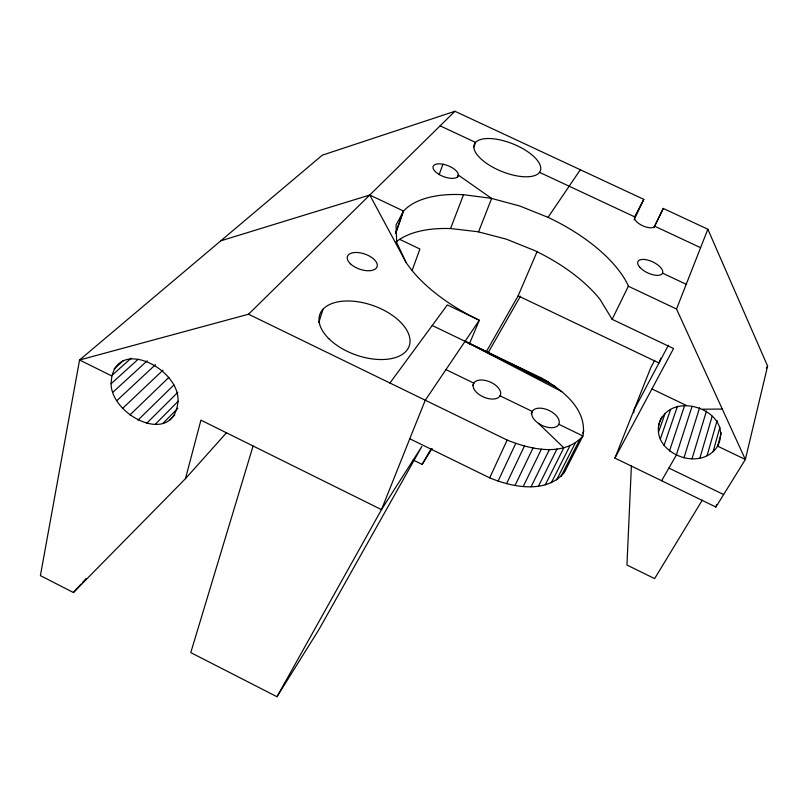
<?xml version="1.0" encoding="UTF-8"?>
<svg xmlns="http://www.w3.org/2000/svg" width="808" height="808" viewBox="0 0 808 808"><rect width="100%" height="100%" fill="white"/><g stroke="black" fill="none" stroke-linecap="round" stroke-linejoin="round"><path stroke-width="1.21" d="M658.692 425.392C668.428 387.436 735.512 410.05 717.615 446.147C699.395 475.043 644.34 450.046 661.661 417.1M631.401 465.61L626.947 565.024L654.621 578.619L702.324 500.101M633.775 412.747L633.886 410.232L668.398 345.258M111.09 383.75C112.979 335.158 178.942 367.145 178.053 400.556C174.639 447.511 111.252 416.08 111.09 383.75L138.067 359.358M432.219 325.513L540.815 377.73C561.701 389.092 587.719 409.161 582.911 435.987L564.307 472.539C545.976 494.082 512.676 487.335 489.688 477.861L409.777 438.774L425.261 400.263L479.306 320.251A127.018 61.145 22.8 0 1 406.05 262.388L369.771 195.021L220.796 240.824M564.307 472.539L564.711 470.468M653.854 227.704L663.257 208.434L707.848 229.23L767.6 366.064L745.36 459.479L715.908 507.03L614.918 458.096L650.672 367.903L654.692 360.277M715.908 507.03L716.534 504.606M634.078 219.837L643.804 199.364L454.934 111.272L322.291 155.176L79.568 359.994L40.4 575.619L73.427 592.527L185.466 478.669L200.929 420.14L381.487 509.636L421.847 446.481L318.857 629.695L276.972 696.728L190.769 652.591L253.086 445.996M721.281 432.866L717.615 446.147L745.36 459.479L676.518 309.01L628.351 286.244L627.978 284.992A126.513 60.863 22.8 0 0 548.026 217.352L519.756 206L491.082 198.293L463.55 194.698A126.513 60.863 22.8 0 0 403.626 210.949L396.031 225.048L396.718 242.562L406.05 262.388M713.141 451.571L719.908 427.351M707.071 455.672L717.13 420.473M699.849 458.166L712.161 416.251M691.961 458.934L706.455 411.09M683.922 457.914L699.597 407.828M318.806 322.473L323.008 309.272M692.012 406.495L676.266 455.197L661.621 480.73M669.489 450.955L684.649 405.464M664.035 445.471L677.478 406.192M395.466 233.431L396.263 231.108M395.769 233.421L403.505 211.04L369.771 195.021M395.506 233.391L402.849 212.191M660.267 439.098L670.61 409.525M658.439 432.26L665.115 413.444M439.178 174.639L442.895 164.256M412.201 270.256L419.897 248.995L399.667 239.35M457.439 177.356L458.288 175.053L491.628 198.435L478.538 231.886M473.821 147.157L475.579 142.43L440.128 125.836M395.718 242.238A123.099 62.155 22.8 0 1 450.541 228.583L463.55 194.698M660.803 358.318L658.985 362.984L518.13 295.829L486.345 351.662M676.518 309.01L707.848 229.23M409.777 438.774L381.487 509.636L276.972 696.728M469.337 344.016L479.306 320.251L447.359 304.919L389.9 383.043M472.902 385.416L474.215 382.487A14.655 8.211 23.5 0 1 490.608 382.194A14.655 8.211 23.5 0 1 500.606 394.526L499.677 396.455A14.655 8.211 23.5 0 1 483.184 396.869A14.655 8.211 23.5 0 1 473.215 384.386L473.872 383.144L445.905 369.599M518.13 295.829L537.219 251.318M489.688 477.861L507.161 440.067C530.381 449.45 563.903 457.348 582.911 435.987L558.813 424.291A14.746 8.262 25.4 0 0 541.986 408.313A14.746 8.262 25.4 0 0 535.744 421.19A14.746 8.262 25.4 0 0 558.813 424.291M498.071 481.124L515.746 443.42M531.22 413.706L532.29 411.434L499.99 395.799M506.566 483.679L524.422 446.077M514.999 485.487L533.038 447.986M539.522 172.346A35.572 14.867 21.9 0 0 499.142 139.693A35.572 14.867 21.9 0 0 483.315 160.923A35.572 14.867 21.9 0 0 539.522 172.346L634.613 216.827A11.059 4.646 24.7 0 0 642.522 225.695A11.059 4.646 24.7 0 0 654.652 226.2L663.257 208.434M523.231 486.497L541.421 449.127M614.918 458.096L673.569 348.531L612.131 319.332L628.351 286.244M531.109 486.719L549.44 449.47M538.502 486.153L556.944 449.026M545.279 484.81L563.812 447.804L538.441 423.372M551.339 482.729L569.923 445.834M556.571 479.942L575.195 443.178M582.72 433.118L583.841 430.916M560.924 476.528L579.538 439.875M634.613 216.827L643.804 199.364M413.211 460.035L422.15 464.418L430.876 449.096M488.012 352.975L520.433 296.183M766.327 368.196L767.6 366.064M422.15 464.418L432.139 448.45M548.026 217.352L580.326 169.751M185.466 478.669L226.573 432.684M73.427 592.527L81.022 584.134M82.709 582.275L86.082 578.538M169.498 420.291L174.801 414.888M162.903 423.442L177.891 408.232M155.116 424.473L178.204 401.233M146.642 423.321L177.78 392.365M131.209 358.136L111.474 375.801L79.568 359.994L248.541 314.221L454.934 111.272M138.047 420.089L173.972 384.881M129.876 414.979L168.902 377.376M122.675 408.333L162.994 370.145M116.897 400.576L155.469 364.661M112.948 392.193L147.177 360.822M114.11 368.902L123.513 360.53M702.647 409.201L722.291 409.06M538.32 377.74L540.815 377.73M450.844 228.563L477.993 231.744L506.222 239.128L534.169 250.349A123.765 62.509 22.8 0 1 599.98 299.334L612.131 319.332M654.652 226.2L700.597 247.692M662.53 273.134L686.224 284.295M651.925 388.951L686.507 405.505M668.883 468.064L723.645 494.536M561.772 391.617L464.964 341.279L548.289 381.921M248.541 314.221L507.161 440.067M464.964 341.279L555.308 386.577M443.38 164.327L440.249 163.883A13.383 5.888 20.8 0 0 433.431 169.124A13.383 5.888 20.8 0 0 446.925 177.669A13.383 5.888 20.8 0 0 458.318 175.316L458.116 173.639A13.383 5.888 20.8 0 0 443.38 164.327M639.795 267.246A13.595 6.04 25.3 0 0 661.479 274.377A13.595 6.04 25.3 0 0 649.369 260.56A13.595 6.04 25.3 0 0 639.795 267.246M350.419 263.802A15.685 7.999 19.2 0 0 376.225 268.216A15.685 7.999 19.2 0 0 360.176 252.833A15.685 7.999 19.2 0 0 350.419 263.802M329.28 339.128A47.389 26.139 19.5 0 0 407.101 349.975A47.389 26.139 19.5 0 0 357.207 301.667A47.389 26.139 19.5 0 0 329.28 339.128"/></g></svg>
